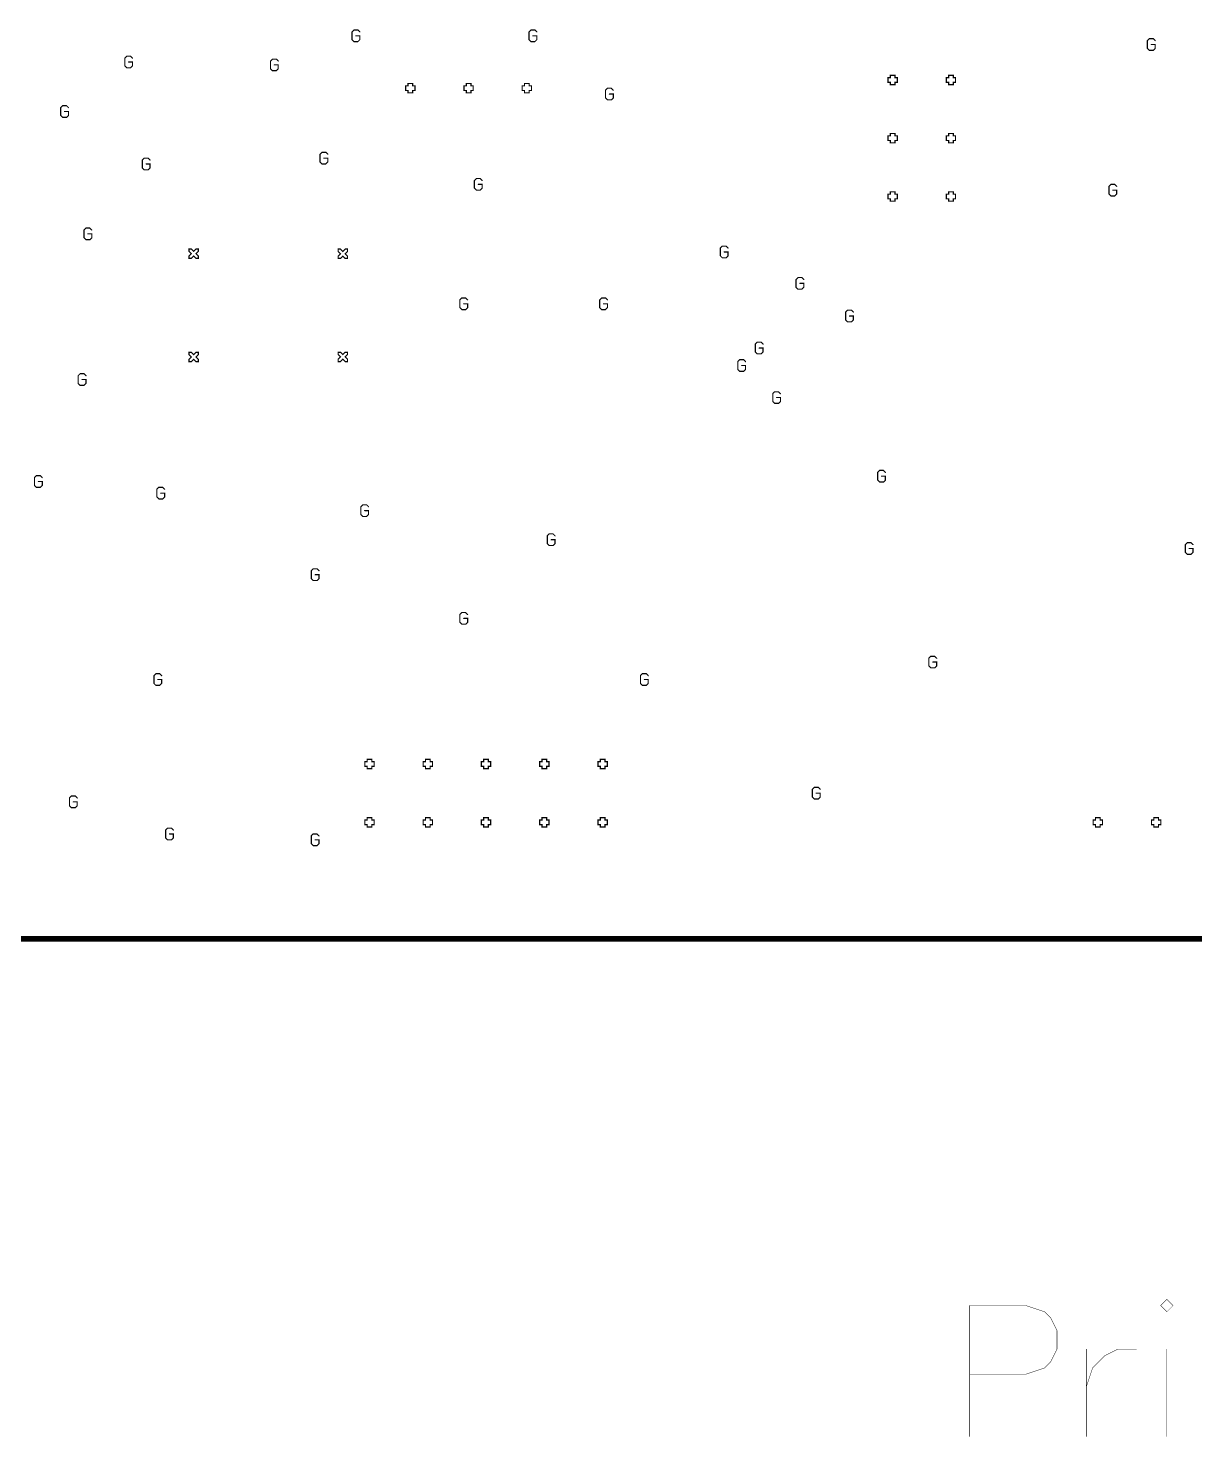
# Model space of a CAD drawing. Extents: x -9.8 to 23.3, y -7.1 to 14.3.
# Drawn here: x 2.414 to 4.416, y -1.055 to 1.363 of the extents above; entities that cross this region are included whole.
import ezdxf

# ---------------------------------------------------------------- set-up
doc = ezdxf.new("R2010")
doc.units = 0
doc.layers.add('2D_LINE_00', color=1, linetype='CONTINUOUS')

# ---------------------------------------------------------------- blocks, each defined once
blk = doc.blocks.new('DRAWING_13')
at = {"layer": '2D_LINE_00', "const_width": 0.01}
blk.add_lwpolyline([(0, 0), (11.23, 0), (11.23, 7.4)], dxfattribs=at)
blk = doc.blocks.new('SMOOTH_0$002')
at = {"const_width": 0.001}
blk.add_lwpolyline([(-0.0005, 0, 1), (0.0005, 0, 1)], format="xyb", close=True, dxfattribs=at)
blk = doc.blocks.new('DRAWING_3483')
at = {"layer": '2D_LINE_00', "const_width": 0.002}
blk.add_lwpolyline([(0, 0), (0.004, 0), (0.008, 0.004), (0.012, 0), (0.016, 0), (0.016, 0.004), (0.012, 0.008), (0.016, 0.012), (0.016, 0.016), (0.012, 0.016), (0.008, 0.012), (0.004, 0.016), (0, 0.016), (0, 0.012), (0.004, 0.008), (0, 0.004), (0, 0)], dxfattribs=at)
at = {"layer": '2D_LINE_00'}
for p in [(0, 0.016), (0, 0.012), (0, 0.004), (0, 0), (0, 0), (0.004, 0.016), (0.004, 0.008), (0.004, 0), (0.008, 0.012), (0.008, 0.004), (0.012, 0.016), (0.012, 0.008), (0.012, 0), (0.016, 0.016), (0.016, 0.012), (0.016, 0.004), (0.016, 0)]:
    blk.add_blockref('SMOOTH_0$002', p, dxfattribs=at)
blk = doc.blocks.new('DRAWING_3484')
at = {"layer": '2D_LINE_00', "const_width": 0.002}
blk.add_lwpolyline([(0, 0), (0.004, 0), (0.008, 0.004), (0.012, 0), (0.016, 0), (0.016, 0.004), (0.012, 0.00801), (0.016, 0.01201), (0.016, 0.01601), (0.012, 0.01601), (0.008, 0.01201), (0.004, 0.01601), (0, 0.01601), (0, 0.01201), (0.004, 0.00801), (0, 0.004), (0, 0)], dxfattribs=at)
at = {"layer": '2D_LINE_00'}
for p in [(0, 0.01601), (0, 0.01201), (0, 0.004), (0, 0), (0, 0), (0.004, 0.01601), (0.004, 0.00801), (0.004, 0), (0.008, 0.01201), (0.008, 0.004), (0.012, 0.01601), (0.012, 0.00801), (0.012, 0), (0.016, 0.01601), (0.016, 0.01201), (0.016, 0.004), (0.016, 0)]:
    blk.add_blockref('SMOOTH_0$002', p, dxfattribs=at)
blk = doc.blocks.new('DRAWING_3485')
at = {"layer": '2D_LINE_00', "const_width": 0.002}
blk.add_lwpolyline([(0, 0), (0.004, 0), (0.008, 0.004), (0.012, 0), (0.016, 0), (0.016, 0.004), (0.012, 0.008), (0.016, 0.012), (0.016, 0.016), (0.012, 0.016), (0.008, 0.012), (0.004, 0.016), (0, 0.016), (0, 0.012), (0.004, 0.008), (0, 0.004), (0, 0)], dxfattribs=at)
at = {"layer": '2D_LINE_00'}
for p in [(0, 0.016), (0, 0.012), (0, 0.004), (0, 0), (0, 0), (0.004, 0.016), (0.004, 0.008), (0.004, 0), (0.008, 0.012), (0.008, 0.004), (0.012, 0.016), (0.012, 0.008), (0.012, 0), (0.016, 0.016), (0.016, 0.012), (0.016, 0.004), (0.016, 0)]:
    blk.add_blockref('SMOOTH_0$002', p, dxfattribs=at)
blk = doc.blocks.new('DRAWING_3486')
at = {"layer": '2D_LINE_00', "const_width": 0.002}
blk.add_lwpolyline([(0, 0), (0.004, 0), (0.008, 0.004), (0.012, 0), (0.016, 0), (0.016, 0.004), (0.012, 0.00801), (0.016, 0.01201), (0.016, 0.01601), (0.012, 0.01601), (0.008, 0.01201), (0.004, 0.01601), (0, 0.01601), (0, 0.01201), (0.004, 0.00801), (0, 0.004), (0, 0)], dxfattribs=at)
at = {"layer": '2D_LINE_00'}
for p in [(0, 0.01601), (0, 0.01201), (0, 0.004), (0, 0), (0, 0), (0.004, 0.01601), (0.004, 0.00801), (0.004, 0), (0.008, 0.01201), (0.008, 0.004), (0.012, 0.01601), (0.012, 0.00801), (0.012, 0), (0.016, 0.01601), (0.016, 0.01201), (0.016, 0.004), (0.016, 0)]:
    blk.add_blockref('SMOOTH_0$002', p, dxfattribs=at)
blk = doc.blocks.new('DRAWING_3518')
at = {"layer": '2D_LINE_00', "const_width": 0.002}
blk.add_lwpolyline([(0, 0), (0, -0.004), (0.008, -0.004), (0.008, 0), (0.012, 0), (0.012, 0.008), (0.008, 0.008), (0.008, 0.012), (0, 0.012), (0, 0.008), (-0.004, 0.008), (-0.004, 0), (0, 0)], dxfattribs=at)
at = {"layer": '2D_LINE_00'}
for p in [(-0.004, 0.008), (-0.004, 0), (0, 0.012), (0, 0.008), (0, 0), (0, 0), (0.008, 0.012), (0.008, 0.008), (0.008, 0), (0.012, 0.008), (0.012, 0), (0, -0.004), (0.008, -0.004)]:
    blk.add_blockref('SMOOTH_0$002', p, dxfattribs=at)
blk = doc.blocks.new('DRAWING_3519')
at = {"layer": '2D_LINE_00', "const_width": 0.002}
blk.add_lwpolyline([(0, 0), (0, -0.004), (0.008, -0.004), (0.008, 0), (0.012, 0), (0.012, 0.008), (0.008, 0.008), (0.008, 0.012), (0, 0.012), (0, 0.008), (-0.004, 0.008), (-0.004, 0), (0, 0)], dxfattribs=at)
at = {"layer": '2D_LINE_00'}
for p in [(-0.004, 0.008), (-0.004, 0), (0, 0.012), (0, 0.008), (0, 0), (0, 0), (0.008, 0.012), (0.008, 0.008), (0.008, 0), (0.012, 0.008), (0.012, 0), (0, -0.004), (0.008, -0.004)]:
    blk.add_blockref('SMOOTH_0$002', p, dxfattribs=at)
blk = doc.blocks.new('DRAWING_3520')
at = {"layer": '2D_LINE_00', "const_width": 0.002}
blk.add_lwpolyline([(0, 0), (0, -0.004), (0.008, -0.004), (0.008, 0), (0.012, 0), (0.012, 0.008), (0.008, 0.008), (0.008, 0.012), (0, 0.012), (0, 0.008), (-0.004, 0.008), (-0.004, 0), (0, 0)], dxfattribs=at)
at = {"layer": '2D_LINE_00'}
for p in [(-0.004, 0.008), (-0.004, 0), (0, 0.012), (0, 0.008), (0, 0), (0, 0), (0.008, 0.012), (0.008, 0.008), (0.008, 0), (0.012, 0.008), (0.012, 0), (0, -0.004), (0.008, -0.004)]:
    blk.add_blockref('SMOOTH_0$002', p, dxfattribs=at)
blk = doc.blocks.new('DRAWING_3521')
at = {"layer": '2D_LINE_00', "const_width": 0.002}
blk.add_lwpolyline([(0, 0), (0, -0.004), (0.008, -0.004), (0.008, 0), (0.012, 0), (0.012, 0.008), (0.008, 0.008), (0.008, 0.012), (0, 0.012), (0, 0.008), (-0.004, 0.008), (-0.004, 0), (0, 0)], dxfattribs=at)
at = {"layer": '2D_LINE_00'}
for p in [(-0.004, 0.008), (-0.004, 0), (0, 0.012), (0, 0.008), (0, 0), (0, 0), (0.008, 0.012), (0.008, 0.008), (0.008, 0), (0.012, 0.008), (0.012, 0), (0, -0.004), (0.008, -0.004)]:
    blk.add_blockref('SMOOTH_0$002', p, dxfattribs=at)
blk = doc.blocks.new('DRAWING_3522')
at = {"layer": '2D_LINE_00', "const_width": 0.002}
blk.add_lwpolyline([(0, 0), (0, -0.004), (0.008, -0.004), (0.008, 0), (0.012, 0), (0.012, 0.008), (0.008, 0.008), (0.008, 0.012), (0, 0.012), (0, 0.008), (-0.004, 0.008), (-0.004, 0), (0, 0)], dxfattribs=at)
at = {"layer": '2D_LINE_00'}
for p in [(-0.004, 0.008), (-0.004, 0), (0, 0.012), (0, 0.008), (0, 0), (0, 0), (0.008, 0.012), (0.008, 0.008), (0.008, 0), (0.012, 0.008), (0.012, 0), (0, -0.004), (0.008, -0.004)]:
    blk.add_blockref('SMOOTH_0$002', p, dxfattribs=at)
blk = doc.blocks.new('DRAWING_3523')
at = {"layer": '2D_LINE_00', "const_width": 0.002}
blk.add_lwpolyline([(0, 0), (0, -0.004), (0.008, -0.004), (0.008, 0), (0.012, 0), (0.012, 0.008), (0.008, 0.008), (0.008, 0.012), (0, 0.012), (0, 0.008), (-0.004, 0.008), (-0.004, 0), (0, 0)], dxfattribs=at)
at = {"layer": '2D_LINE_00'}
for p in [(-0.004, 0.008), (-0.004, 0), (0, 0.012), (0, 0.008), (0, 0), (0, 0), (0.008, 0.012), (0.008, 0.008), (0.008, 0), (0.012, 0.008), (0.012, 0), (0, -0.004), (0.008, -0.004)]:
    blk.add_blockref('SMOOTH_0$002', p, dxfattribs=at)
blk = doc.blocks.new('DRAWING_3576')
at = {"layer": '2D_LINE_00', "const_width": 0.002}
blk.add_lwpolyline([(0, 0), (0, -0.004), (0.008, -0.004), (0.008, 0), (0.012, 0), (0.012, 0.008), (0.008, 0.008), (0.008, 0.012), (0, 0.012), (0, 0.008), (-0.004, 0.008), (-0.004, 0), (0, 0)], dxfattribs=at)
at = {"layer": '2D_LINE_00'}
for p in [(-0.004, 0.008), (-0.004, 0), (0, 0.012), (0, 0.008), (0, 0), (0, 0), (0.008, 0.012), (0.008, 0.008), (0.008, 0), (0.012, 0.008), (0.012, 0), (0, -0.004), (0.008, -0.004)]:
    blk.add_blockref('SMOOTH_0$002', p, dxfattribs=at)
blk = doc.blocks.new('DRAWING_3577')
at = {"layer": '2D_LINE_00', "const_width": 0.002}
blk.add_lwpolyline([(0, 0), (0, -0.004), (0.008, -0.004), (0.008, 0), (0.012, 0), (0.012, 0.008), (0.008, 0.008), (0.008, 0.012), (0, 0.012), (0, 0.008), (-0.004, 0.008), (-0.004, 0), (0, 0)], dxfattribs=at)
at = {"layer": '2D_LINE_00'}
for p in [(-0.004, 0.008), (-0.004, 0), (0, 0.012), (0, 0.008), (0, 0), (0, 0), (0.008, 0.012), (0.008, 0.008), (0.008, 0), (0.012, 0.008), (0.012, 0), (0, -0.004), (0.008, -0.004)]:
    blk.add_blockref('SMOOTH_0$002', p, dxfattribs=at)
blk = doc.blocks.new('DRAWING_3578')
at = {"layer": '2D_LINE_00', "const_width": 0.002}
blk.add_lwpolyline([(0, 0), (0, -0.004), (0.008, -0.004), (0.008, 0), (0.012, 0), (0.012, 0.008), (0.008, 0.008), (0.008, 0.012), (0, 0.012), (0, 0.008), (-0.004, 0.008), (-0.004, 0), (0, 0)], dxfattribs=at)
at = {"layer": '2D_LINE_00'}
for p in [(-0.004, 0.008), (-0.004, 0), (0, 0.012), (0, 0.008), (0, 0), (0, 0), (0.008, 0.012), (0.008, 0.008), (0.008, 0), (0.012, 0.008), (0.012, 0), (0, -0.004), (0.008, -0.004)]:
    blk.add_blockref('SMOOTH_0$002', p, dxfattribs=at)
blk = doc.blocks.new('DRAWING_3579')
at = {"layer": '2D_LINE_00', "const_width": 0.002}
blk.add_lwpolyline([(0, 0), (0, -0.004), (0.008, -0.004), (0.008, 0), (0.012, 0), (0.012, 0.008), (0.008, 0.008), (0.008, 0.012), (0, 0.012), (0, 0.008), (-0.004, 0.008), (-0.004, 0), (0, 0)], dxfattribs=at)
at = {"layer": '2D_LINE_00'}
for p in [(-0.004, 0.008), (-0.004, 0), (0, 0.012), (0, 0.008), (0, 0), (0, 0), (0.008, 0.012), (0.008, 0.008), (0.008, 0), (0.012, 0.008), (0.012, 0), (0, -0.004), (0.008, -0.004)]:
    blk.add_blockref('SMOOTH_0$002', p, dxfattribs=at)
blk = doc.blocks.new('DRAWING_3580')
at = {"layer": '2D_LINE_00', "const_width": 0.002}
blk.add_lwpolyline([(0, 0), (0, -0.004), (0.008, -0.004), (0.008, 0), (0.012, 0), (0.012, 0.008), (0.008, 0.008), (0.008, 0.012), (0, 0.012), (0, 0.008), (-0.004, 0.008), (-0.004, 0), (0, 0)], dxfattribs=at)
at = {"layer": '2D_LINE_00'}
for p in [(-0.004, 0.008), (-0.004, 0), (0, 0.012), (0, 0.008), (0, 0), (0, 0), (0.008, 0.012), (0.008, 0.008), (0.008, 0), (0.012, 0.008), (0.012, 0), (0, -0.004), (0.008, -0.004)]:
    blk.add_blockref('SMOOTH_0$002', p, dxfattribs=at)
blk = doc.blocks.new('DRAWING_3581')
at = {"layer": '2D_LINE_00', "const_width": 0.002}
blk.add_lwpolyline([(0, 0), (0, -0.004), (0.008, -0.004), (0.008, 0), (0.012, 0), (0.012, 0.008), (0.008, 0.008), (0.008, 0.012), (0, 0.012), (0, 0.008), (-0.004, 0.008), (-0.004, 0), (0, 0)], dxfattribs=at)
at = {"layer": '2D_LINE_00'}
for p in [(-0.004, 0.008), (-0.004, 0), (0, 0.012), (0, 0.008), (0, 0), (0, 0), (0.008, 0.012), (0.008, 0.008), (0.008, 0), (0.012, 0.008), (0.012, 0), (0, -0.004), (0.008, -0.004)]:
    blk.add_blockref('SMOOTH_0$002', p, dxfattribs=at)
blk = doc.blocks.new('DRAWING_3582')
at = {"layer": '2D_LINE_00', "const_width": 0.002}
blk.add_lwpolyline([(0, 0), (0, -0.004), (0.008, -0.004), (0.008, 0), (0.012, 0), (0.012, 0.008), (0.008, 0.008), (0.008, 0.012), (0, 0.012), (0, 0.008), (-0.004, 0.008), (-0.004, 0), (0, 0)], dxfattribs=at)
at = {"layer": '2D_LINE_00'}
for p in [(-0.004, 0.008), (-0.004, 0), (0, 0.012), (0, 0.008), (0, 0), (0, 0), (0.008, 0.012), (0.008, 0.008), (0.008, 0), (0.012, 0.008), (0.012, 0), (0, -0.004), (0.008, -0.004)]:
    blk.add_blockref('SMOOTH_0$002', p, dxfattribs=at)
blk = doc.blocks.new('DRAWING_3583')
at = {"layer": '2D_LINE_00', "const_width": 0.002}
blk.add_lwpolyline([(0, 0), (0, -0.004), (0.008, -0.004), (0.008, 0), (0.012, 0), (0.012, 0.008), (0.008, 0.008), (0.008, 0.012), (0, 0.012), (0, 0.008), (-0.004, 0.008), (-0.004, 0), (0, 0)], dxfattribs=at)
at = {"layer": '2D_LINE_00'}
for p in [(-0.004, 0.008), (-0.004, 0), (0, 0.012), (0, 0.008), (0, 0), (0, 0), (0.008, 0.012), (0.008, 0.008), (0.008, 0), (0.012, 0.008), (0.012, 0), (0, -0.004), (0.008, -0.004)]:
    blk.add_blockref('SMOOTH_0$002', p, dxfattribs=at)
blk = doc.blocks.new('DRAWING_3584')
at = {"layer": '2D_LINE_00', "const_width": 0.002}
blk.add_lwpolyline([(0, 0), (0, -0.004), (0.008, -0.004), (0.008, 0), (0.012, 0), (0.012, 0.008), (0.008, 0.008), (0.008, 0.012), (0, 0.012), (0, 0.008), (-0.004, 0.008), (-0.004, 0), (0, 0)], dxfattribs=at)
at = {"layer": '2D_LINE_00'}
for p in [(-0.004, 0.008), (-0.004, 0), (0, 0.012), (0, 0.008), (0, 0), (0, 0), (0.008, 0.012), (0.008, 0.008), (0.008, 0), (0.012, 0.008), (0.012, 0), (0, -0.004), (0.008, -0.004)]:
    blk.add_blockref('SMOOTH_0$002', p, dxfattribs=at)
blk = doc.blocks.new('DRAWING_3585')
at = {"layer": '2D_LINE_00', "const_width": 0.002}
blk.add_lwpolyline([(0, 0), (0, -0.004), (0.008, -0.004), (0.008, 0), (0.012, 0), (0.012, 0.008), (0.008, 0.008), (0.008, 0.012), (0, 0.012), (0, 0.008), (-0.004, 0.008), (-0.004, 0), (0, 0)], dxfattribs=at)
at = {"layer": '2D_LINE_00'}
for p in [(-0.004, 0.008), (-0.004, 0), (0, 0.012), (0, 0.008), (0, 0), (0, 0), (0.008, 0.012), (0.008, 0.008), (0.008, 0), (0.012, 0.008), (0.012, 0), (0, -0.004), (0.008, -0.004)]:
    blk.add_blockref('SMOOTH_0$002', p, dxfattribs=at)
blk = doc.blocks.new('DRAWING_3586')
at = {"layer": '2D_LINE_00', "const_width": 0.002}
blk.add_lwpolyline([(0, 0), (0, -0.004), (0.008, -0.004), (0.008, 0), (0.012, 0), (0.012, 0.008), (0.008, 0.008), (0.008, 0.012), (0, 0.012), (0, 0.008), (-0.004, 0.008), (-0.004, 0), (0, 0)], dxfattribs=at)
at = {"layer": '2D_LINE_00'}
for p in [(-0.004, 0.008), (-0.004, 0), (0, 0.012), (0, 0.008), (0, 0), (0, 0), (0.008, 0.012), (0.008, 0.008), (0.008, 0), (0.012, 0.008), (0.012, 0), (0, -0.004), (0.008, -0.004)]:
    blk.add_blockref('SMOOTH_0$002', p, dxfattribs=at)
blk = doc.blocks.new('DRAWING_3587')
at = {"layer": '2D_LINE_00', "const_width": 0.002}
blk.add_lwpolyline([(0, 0), (0, -0.004), (0.008, -0.004), (0.008, 0), (0.012, 0), (0.012, 0.008), (0.008, 0.008), (0.008, 0.012), (0, 0.012), (0, 0.008), (-0.004, 0.008), (-0.004, 0), (0, 0)], dxfattribs=at)
at = {"layer": '2D_LINE_00'}
for p in [(-0.004, 0.008), (-0.004, 0), (0, 0.012), (0, 0.008), (0, 0), (0, 0), (0.008, 0.012), (0.008, 0.008), (0.008, 0), (0.012, 0.008), (0.012, 0), (0, -0.004), (0.008, -0.004)]:
    blk.add_blockref('SMOOTH_0$002', p, dxfattribs=at)
blk = doc.blocks.new('DRAWING_3649')
at = {"layer": '2D_LINE_00', "const_width": 0.002}
blk.add_lwpolyline([(0, 0), (0, -0.004), (0.008, -0.004), (0.008, 0), (0.012, 0), (0.012, 0.008), (0.008, 0.008), (0.008, 0.012), (0, 0.012), (0, 0.008), (-0.004, 0.008), (-0.004, 0), (0, 0)], dxfattribs=at)
at = {"layer": '2D_LINE_00'}
for p in [(-0.004, 0.008), (-0.004, 0), (0, 0.012), (0, 0.008), (0, 0), (0, 0), (0.008, 0.012), (0.008, 0.008), (0.008, 0), (0.012, 0.008), (0.012, 0), (0, -0.004), (0.008, -0.004)]:
    blk.add_blockref('SMOOTH_0$002', p, dxfattribs=at)
blk = doc.blocks.new('DRAWING_3650')
at = {"layer": '2D_LINE_00', "const_width": 0.002}
blk.add_lwpolyline([(0, 0), (0, -0.004), (0.008, -0.004), (0.008, 0), (0.012, 0), (0.012, 0.008), (0.008, 0.008), (0.008, 0.012), (0, 0.012), (0, 0.008), (-0.004, 0.008), (-0.004, 0), (0, 0)], dxfattribs=at)
at = {"layer": '2D_LINE_00'}
for p in [(-0.004, 0.008), (-0.004, 0), (0, 0.012), (0, 0.008), (0, 0), (0, 0), (0.008, 0.012), (0.008, 0.008), (0.008, 0), (0.012, 0.008), (0.012, 0), (0, -0.004), (0.008, -0.004)]:
    blk.add_blockref('SMOOTH_0$002', p, dxfattribs=at)
blk = doc.blocks.new('DRAWING_3651')
at = {"layer": '2D_LINE_00', "const_width": 0.002}
blk.add_lwpolyline([(0, 0), (0, -0.004), (0.008, -0.004), (0.008, 0), (0.012, 0), (0.012, 0.008), (0.008, 0.008), (0.008, 0.012), (0, 0.012), (0, 0.008), (-0.004, 0.008), (-0.004, 0), (0, 0)], dxfattribs=at)
at = {"layer": '2D_LINE_00'}
for p in [(-0.004, 0.008), (-0.004, 0), (0, 0.012), (0, 0.008), (0, 0), (0, 0), (0.008, 0.012), (0.008, 0.008), (0.008, 0), (0.012, 0.008), (0.012, 0), (0, -0.004), (0.008, -0.004)]:
    blk.add_blockref('SMOOTH_0$002', p, dxfattribs=at)
blk = doc.blocks.new('DRAWING_3712')
at = {"layer": '2D_LINE_00', "const_width": 0.002}
blk.add_lwpolyline([(0, 0), (-0.00333, 0.00333), (-0.01, 0.00333), (-0.01333, 0), (-0.01333, -0.01333), (-0.01, -0.01666), (-0.00333, -0.01666), (0, -0.01333), (0, -0.00666), (-0.00667, -0.00666)], dxfattribs=at)
at = {"layer": '2D_LINE_00'}
for p in [(-0.01333, 0), (-0.01, 0.00333), (-0.00333, 0.00333), (0, 0), (-0.01333, -0.01333), (-0.01, -0.01666), (-0.00667, -0.00666), (-0.00333, -0.01666), (0, -0.00666), (0, -0.01333)]:
    blk.add_blockref('SMOOTH_0$002', p, dxfattribs=at)
blk = doc.blocks.new('DRAWING_3722')
at = {"layer": '2D_LINE_00', "const_width": 0.002}
blk.add_lwpolyline([(0, 0), (-0.00333, 0.00333), (-0.01, 0.00333), (-0.01333, 0), (-0.01333, -0.01333), (-0.01, -0.01666), (-0.00333, -0.01666), (0, -0.01333), (0, -0.00666), (-0.00667, -0.00666)], dxfattribs=at)
at = {"layer": '2D_LINE_00'}
for p in [(-0.01333, 0), (-0.01, 0.00333), (-0.00333, 0.00333), (0, 0), (-0.01333, -0.01333), (-0.01, -0.01666), (-0.00667, -0.00666), (-0.00333, -0.01666), (0, -0.00666), (0, -0.01333)]:
    blk.add_blockref('SMOOTH_0$002', p, dxfattribs=at)
blk = doc.blocks.new('DRAWING_3723')
at = {"layer": '2D_LINE_00', "const_width": 0.002}
blk.add_lwpolyline([(0, 0), (-0.00333, 0.00333), (-0.01, 0.00333), (-0.01333, 0), (-0.01333, -0.01333), (-0.01, -0.01666), (-0.00333, -0.01666), (0, -0.01333), (0, -0.00666), (-0.00667, -0.00666)], dxfattribs=at)
at = {"layer": '2D_LINE_00'}
for p in [(-0.01333, 0), (-0.01, 0.00333), (-0.00333, 0.00333), (0, 0), (-0.01333, -0.01333), (-0.01, -0.01666), (-0.00667, -0.00666), (-0.00333, -0.01666), (0, -0.00666), (0, -0.01333)]:
    blk.add_blockref('SMOOTH_0$002', p, dxfattribs=at)
blk = doc.blocks.new('DRAWING_3840')
at = {"layer": '2D_LINE_00', "const_width": 0.002}
blk.add_lwpolyline([(0, 0), (-0.00333, 0.00333), (-0.01, 0.00333), (-0.01333, 0), (-0.01333, -0.01333), (-0.01, -0.01666), (-0.00333, -0.01666), (0, -0.01333), (0, -0.00666), (-0.00667, -0.00666)], dxfattribs=at)
at = {"layer": '2D_LINE_00'}
for p in [(-0.01333, 0), (-0.01, 0.00333), (-0.00333, 0.00333), (0, 0), (-0.01333, -0.01333), (-0.01, -0.01666), (-0.00667, -0.00666), (-0.00333, -0.01666), (0, -0.00666), (0, -0.01333)]:
    blk.add_blockref('SMOOTH_0$002', p, dxfattribs=at)
blk = doc.blocks.new('DRAWING_3842')
at = {"layer": '2D_LINE_00', "const_width": 0.002}
blk.add_lwpolyline([(0, 0), (-0.00333, 0.00333), (-0.01, 0.00333), (-0.01333, 0), (-0.01333, -0.01333), (-0.01, -0.01666), (-0.00333, -0.01666), (0, -0.01333), (0, -0.00666), (-0.00667, -0.00666)], dxfattribs=at)
at = {"layer": '2D_LINE_00'}
for p in [(-0.01333, 0), (-0.01, 0.00333), (-0.00333, 0.00333), (0, 0), (-0.01333, -0.01333), (-0.01, -0.01666), (-0.00667, -0.00666), (-0.00333, -0.01666), (0, -0.00666), (0, -0.01333)]:
    blk.add_blockref('SMOOTH_0$002', p, dxfattribs=at)
blk = doc.blocks.new('DRAWING_3844')
at = {"layer": '2D_LINE_00', "const_width": 0.002}
blk.add_lwpolyline([(0, 0), (-0.00333, 0.00333), (-0.01, 0.00333), (-0.01333, 0), (-0.01333, -0.01333), (-0.01, -0.01666), (-0.00333, -0.01666), (0, -0.01333), (0, -0.00666), (-0.00667, -0.00666)], dxfattribs=at)
at = {"layer": '2D_LINE_00'}
for p in [(-0.01333, 0), (-0.01, 0.00333), (-0.00333, 0.00333), (0, 0), (-0.01333, -0.01333), (-0.01, -0.01666), (-0.00667, -0.00666), (-0.00333, -0.01666), (0, -0.00666), (0, -0.01333)]:
    blk.add_blockref('SMOOTH_0$002', p, dxfattribs=at)
blk = doc.blocks.new('DRAWING_3846')
at = {"layer": '2D_LINE_00', "const_width": 0.002}
blk.add_lwpolyline([(0, 0), (-0.00333, 0.00333), (-0.01, 0.00333), (-0.01333, 0), (-0.01333, -0.01333), (-0.01, -0.01666), (-0.00333, -0.01666), (0, -0.01333), (0, -0.00666), (-0.00667, -0.00666)], dxfattribs=at)
at = {"layer": '2D_LINE_00'}
for p in [(-0.01333, 0), (-0.01, 0.00333), (-0.00333, 0.00333), (0, 0), (-0.01333, -0.01333), (-0.01, -0.01666), (-0.00667, -0.00666), (-0.00333, -0.01666), (0, -0.00666), (0, -0.01333)]:
    blk.add_blockref('SMOOTH_0$002', p, dxfattribs=at)
blk = doc.blocks.new('DRAWING_3848')
at = {"layer": '2D_LINE_00', "const_width": 0.002}
blk.add_lwpolyline([(0, 0), (-0.00333, 0.00333), (-0.01, 0.00333), (-0.01333, 0), (-0.01333, -0.01333), (-0.01, -0.01666), (-0.00333, -0.01666), (0, -0.01333), (0, -0.00666), (-0.00667, -0.00666)], dxfattribs=at)
at = {"layer": '2D_LINE_00'}
for p in [(-0.01333, 0), (-0.01, 0.00333), (-0.00333, 0.00333), (0, 0), (-0.01333, -0.01333), (-0.01, -0.01666), (-0.00667, -0.00666), (-0.00333, -0.01666), (0, -0.00666), (0, -0.01333)]:
    blk.add_blockref('SMOOTH_0$002', p, dxfattribs=at)
blk = doc.blocks.new('DRAWING_3850')
at = {"layer": '2D_LINE_00', "const_width": 0.002}
blk.add_lwpolyline([(0, 0), (-0.00333, 0.00333), (-0.01, 0.00333), (-0.01333, 0), (-0.01333, -0.01333), (-0.01, -0.01666), (-0.00333, -0.01666), (0, -0.01333), (0, -0.00666), (-0.00667, -0.00666)], dxfattribs=at)
at = {"layer": '2D_LINE_00'}
for p in [(-0.01333, 0), (-0.01, 0.00333), (-0.00333, 0.00333), (0, 0), (-0.01333, -0.01333), (-0.01, -0.01666), (-0.00667, -0.00666), (-0.00333, -0.01666), (0, -0.00666), (0, -0.01333)]:
    blk.add_blockref('SMOOTH_0$002', p, dxfattribs=at)
blk = doc.blocks.new('DRAWING_3852')
at = {"layer": '2D_LINE_00', "const_width": 0.002}
blk.add_lwpolyline([(0, 0), (-0.00333, 0.00333), (-0.01, 0.00333), (-0.01333, 0), (-0.01333, -0.01333), (-0.01, -0.01666), (-0.00333, -0.01666), (0, -0.01333), (0, -0.00666), (-0.00667, -0.00666)], dxfattribs=at)
at = {"layer": '2D_LINE_00'}
for p in [(-0.01333, 0), (-0.01, 0.00333), (-0.00333, 0.00333), (0, 0), (-0.01333, -0.01333), (-0.01, -0.01666), (-0.00667, -0.00666), (-0.00333, -0.01666), (0, -0.00666), (0, -0.01333)]:
    blk.add_blockref('SMOOTH_0$002', p, dxfattribs=at)
blk = doc.blocks.new('DRAWING_3854')
at = {"layer": '2D_LINE_00', "const_width": 0.002}
blk.add_lwpolyline([(0, 0), (-0.00333, 0.00333), (-0.01, 0.00333), (-0.01333, 0), (-0.01333, -0.01333), (-0.01, -0.01666), (-0.00333, -0.01666), (0, -0.01333), (0, -0.00666), (-0.00667, -0.00666)], dxfattribs=at)
at = {"layer": '2D_LINE_00'}
for p in [(-0.01333, 0), (-0.01, 0.00333), (-0.00333, 0.00333), (0, 0), (-0.01333, -0.01333), (-0.01, -0.01666), (-0.00667, -0.00666), (-0.00333, -0.01666), (0, -0.00666), (0, -0.01333)]:
    blk.add_blockref('SMOOTH_0$002', p, dxfattribs=at)
blk = doc.blocks.new('DRAWING_3898')
at = {"layer": '2D_LINE_00', "const_width": 0.002}
blk.add_lwpolyline([(0, 0), (-0.00333, 0.00333), (-0.01, 0.00333), (-0.01333, 0), (-0.01333, -0.01333), (-0.01, -0.01666), (-0.00333, -0.01666), (0, -0.01333), (0, -0.00666), (-0.00667, -0.00666)], dxfattribs=at)
at = {"layer": '2D_LINE_00'}
for p in [(-0.01333, 0), (-0.01, 0.00333), (-0.00333, 0.00333), (0, 0), (-0.01333, -0.01333), (-0.01, -0.01666), (-0.00667, -0.00666), (-0.00333, -0.01666), (0, -0.00666), (0, -0.01333)]:
    blk.add_blockref('SMOOTH_0$002', p, dxfattribs=at)
blk = doc.blocks.new('DRAWING_3906')
at = {"layer": '2D_LINE_00', "const_width": 0.002}
blk.add_lwpolyline([(0, 0), (-0.00333, 0.00333), (-0.01, 0.00333), (-0.01333, 0), (-0.01333, -0.01333), (-0.01, -0.01666), (-0.00333, -0.01666), (0, -0.01333), (0, -0.00666), (-0.00667, -0.00666)], dxfattribs=at)
at = {"layer": '2D_LINE_00'}
for p in [(-0.01333, 0), (-0.01, 0.00333), (-0.00333, 0.00333), (0, 0), (-0.01333, -0.01333), (-0.01, -0.01666), (-0.00667, -0.00666), (-0.00333, -0.01666), (0, -0.00666), (0, -0.01333)]:
    blk.add_blockref('SMOOTH_0$002', p, dxfattribs=at)
blk = doc.blocks.new('DRAWING_3912')
at = {"layer": '2D_LINE_00', "const_width": 0.002}
blk.add_lwpolyline([(0, 0), (-0.00333, 0.00333), (-0.01, 0.00333), (-0.01333, 0), (-0.01333, -0.01333), (-0.01, -0.01666), (-0.00333, -0.01666), (0, -0.01333), (0, -0.00666), (-0.00667, -0.00666)], dxfattribs=at)
at = {"layer": '2D_LINE_00'}
for p in [(-0.01333, 0), (-0.01, 0.00333), (-0.00333, 0.00333), (0, 0), (-0.01333, -0.01333), (-0.01, -0.01666), (-0.00667, -0.00666), (-0.00333, -0.01666), (0, -0.00666), (0, -0.01333)]:
    blk.add_blockref('SMOOTH_0$002', p, dxfattribs=at)
blk = doc.blocks.new('DRAWING_3914')
at = {"layer": '2D_LINE_00', "const_width": 0.002}
blk.add_lwpolyline([(0, 0), (-0.00333, 0.00333), (-0.01, 0.00333), (-0.01333, 0), (-0.01333, -0.01333), (-0.01, -0.01666), (-0.00333, -0.01666), (0, -0.01333), (0, -0.00666), (-0.00667, -0.00666)], dxfattribs=at)
at = {"layer": '2D_LINE_00'}
for p in [(-0.01333, 0), (-0.01, 0.00333), (-0.00333, 0.00333), (0, 0), (-0.01333, -0.01333), (-0.01, -0.01666), (-0.00667, -0.00666), (-0.00333, -0.01666), (0, -0.00666), (0, -0.01333)]:
    blk.add_blockref('SMOOTH_0$002', p, dxfattribs=at)
blk = doc.blocks.new('DRAWING_3916')
at = {"layer": '2D_LINE_00', "const_width": 0.002}
blk.add_lwpolyline([(0, 0), (-0.00333, 0.00333), (-0.01, 0.00333), (-0.01333, 0), (-0.01333, -0.01333), (-0.01, -0.01666), (-0.00333, -0.01666), (0, -0.01333), (0, -0.00666), (-0.00667, -0.00666)], dxfattribs=at)
at = {"layer": '2D_LINE_00'}
for p in [(-0.01333, 0), (-0.01, 0.00333), (-0.00333, 0.00333), (0, 0), (-0.01333, -0.01333), (-0.01, -0.01666), (-0.00667, -0.00666), (-0.00333, -0.01666), (0, -0.00666), (0, -0.01333)]:
    blk.add_blockref('SMOOTH_0$002', p, dxfattribs=at)
blk = doc.blocks.new('DRAWING_3918')
at = {"layer": '2D_LINE_00', "const_width": 0.002}
blk.add_lwpolyline([(0, 0), (-0.00333, 0.00333), (-0.01, 0.00333), (-0.01333, 0), (-0.01333, -0.01333), (-0.01, -0.01666), (-0.00333, -0.01666), (0, -0.01333), (0, -0.00666), (-0.00667, -0.00666)], dxfattribs=at)
at = {"layer": '2D_LINE_00'}
for p in [(-0.01333, 0), (-0.01, 0.00333), (-0.00333, 0.00333), (0, 0), (-0.01333, -0.01333), (-0.01, -0.01666), (-0.00667, -0.00666), (-0.00333, -0.01666), (0, -0.00666), (0, -0.01333)]:
    blk.add_blockref('SMOOTH_0$002', p, dxfattribs=at)
blk = doc.blocks.new('DRAWING_3919')
at = {"layer": '2D_LINE_00', "const_width": 0.002}
blk.add_lwpolyline([(0, 0), (-0.00333, 0.00333), (-0.01, 0.00333), (-0.01333, 0), (-0.01333, -0.01333), (-0.01, -0.01666), (-0.00333, -0.01666), (0, -0.01333), (0, -0.00666), (-0.00667, -0.00666)], dxfattribs=at)
at = {"layer": '2D_LINE_00'}
for p in [(-0.01333, 0), (-0.01, 0.00333), (-0.00333, 0.00333), (0, 0), (-0.01333, -0.01333), (-0.01, -0.01666), (-0.00667, -0.00666), (-0.00333, -0.01666), (0, -0.00666), (0, -0.01333)]:
    blk.add_blockref('SMOOTH_0$002', p, dxfattribs=at)
blk = doc.blocks.new('DRAWING_3920')
at = {"layer": '2D_LINE_00', "const_width": 0.002}
blk.add_lwpolyline([(0, 0), (-0.00333, 0.00333), (-0.01, 0.00333), (-0.01333, 0), (-0.01333, -0.01333), (-0.01, -0.01666), (-0.00333, -0.01666), (0, -0.01333), (0, -0.00666), (-0.00667, -0.00666)], dxfattribs=at)
at = {"layer": '2D_LINE_00'}
for p in [(-0.01333, 0), (-0.01, 0.00333), (-0.00333, 0.00333), (0, 0), (-0.01333, -0.01333), (-0.01, -0.01666), (-0.00667, -0.00666), (-0.00333, -0.01666), (0, -0.00666), (0, -0.01333)]:
    blk.add_blockref('SMOOTH_0$002', p, dxfattribs=at)
blk = doc.blocks.new('DRAWING_3921')
at = {"layer": '2D_LINE_00', "const_width": 0.002}
blk.add_lwpolyline([(0, 0), (-0.00333, 0.00333), (-0.01, 0.00333), (-0.01333, 0), (-0.01333, -0.01333), (-0.01, -0.01666), (-0.00333, -0.01666), (0, -0.01333), (0, -0.00666), (-0.00667, -0.00666)], dxfattribs=at)
at = {"layer": '2D_LINE_00'}
for p in [(-0.01333, 0), (-0.01, 0.00333), (-0.00333, 0.00333), (0, 0), (-0.01333, -0.01333), (-0.01, -0.01666), (-0.00667, -0.00666), (-0.00333, -0.01666), (0, -0.00666), (0, -0.01333)]:
    blk.add_blockref('SMOOTH_0$002', p, dxfattribs=at)
blk = doc.blocks.new('DRAWING_3922')
at = {"layer": '2D_LINE_00', "const_width": 0.002}
blk.add_lwpolyline([(0, 0), (-0.00333, 0.00333), (-0.01, 0.00333), (-0.01333, 0), (-0.01333, -0.01333), (-0.01, -0.01666), (-0.00333, -0.01666), (0, -0.01333), (0, -0.00666), (-0.00667, -0.00666)], dxfattribs=at)
at = {"layer": '2D_LINE_00'}
for p in [(-0.01333, 0), (-0.01, 0.00333), (-0.00333, 0.00333), (0, 0), (-0.01333, -0.01333), (-0.01, -0.01666), (-0.00667, -0.00666), (-0.00333, -0.01666), (0, -0.00666), (0, -0.01333)]:
    blk.add_blockref('SMOOTH_0$002', p, dxfattribs=at)
blk = doc.blocks.new('DRAWING_3924')
at = {"layer": '2D_LINE_00', "const_width": 0.002}
blk.add_lwpolyline([(0, 0), (-0.00333, 0.00333), (-0.01, 0.00333), (-0.01333, 0), (-0.01333, -0.01333), (-0.01, -0.01666), (-0.00333, -0.01666), (0, -0.01333), (0, -0.00666), (-0.00667, -0.00666)], dxfattribs=at)
at = {"layer": '2D_LINE_00'}
for p in [(-0.01333, 0), (-0.01, 0.00333), (-0.00333, 0.00333), (0, 0), (-0.01333, -0.01333), (-0.01, -0.01666), (-0.00667, -0.00666), (-0.00333, -0.01666), (0, -0.00666), (0, -0.01333)]:
    blk.add_blockref('SMOOTH_0$002', p, dxfattribs=at)
blk = doc.blocks.new('DRAWING_3925')
at = {"layer": '2D_LINE_00', "const_width": 0.002}
blk.add_lwpolyline([(0, 0), (-0.00333, 0.00333), (-0.01, 0.00333), (-0.01333, 0), (-0.01333, -0.01333), (-0.01, -0.01666), (-0.00333, -0.01666), (0, -0.01333), (0, -0.00666), (-0.00667, -0.00666)], dxfattribs=at)
at = {"layer": '2D_LINE_00'}
for p in [(-0.01333, 0), (-0.01, 0.00333), (-0.00333, 0.00333), (0, 0), (-0.01333, -0.01333), (-0.01, -0.01666), (-0.00667, -0.00666), (-0.00333, -0.01666), (0, -0.00666), (0, -0.01333)]:
    blk.add_blockref('SMOOTH_0$002', p, dxfattribs=at)
blk = doc.blocks.new('DRAWING_3926')
at = {"layer": '2D_LINE_00', "const_width": 0.002}
blk.add_lwpolyline([(0, 0), (-0.00333, 0.00333), (-0.01, 0.00333), (-0.01333, 0), (-0.01333, -0.01333), (-0.01, -0.01666), (-0.00333, -0.01666), (0, -0.01333), (0, -0.00666), (-0.00667, -0.00666)], dxfattribs=at)
at = {"layer": '2D_LINE_00'}
for p in [(-0.01333, 0), (-0.01, 0.00333), (-0.00333, 0.00333), (0, 0), (-0.01333, -0.01333), (-0.01, -0.01666), (-0.00667, -0.00666), (-0.00333, -0.01666), (0, -0.00666), (0, -0.01333)]:
    blk.add_blockref('SMOOTH_0$002', p, dxfattribs=at)
blk = doc.blocks.new('DRAWING_3927')
at = {"layer": '2D_LINE_00', "const_width": 0.002}
blk.add_lwpolyline([(0, 0), (-0.00333, 0.00333), (-0.01, 0.00333), (-0.01333, 0), (-0.01333, -0.01333), (-0.01, -0.01666), (-0.00333, -0.01666), (0, -0.01333), (0, -0.00666), (-0.00667, -0.00666)], dxfattribs=at)
at = {"layer": '2D_LINE_00'}
for p in [(-0.01333, 0), (-0.01, 0.00333), (-0.00333, 0.00333), (0, 0), (-0.01333, -0.01333), (-0.01, -0.01666), (-0.00667, -0.00666), (-0.00333, -0.01666), (0, -0.00666), (0, -0.01333)]:
    blk.add_blockref('SMOOTH_0$002', p, dxfattribs=at)
blk = doc.blocks.new('DRAWING_3928')
at = {"layer": '2D_LINE_00', "const_width": 0.002}
blk.add_lwpolyline([(0, 0), (-0.00333, 0.00333), (-0.01, 0.00333), (-0.01333, 0), (-0.01333, -0.01333), (-0.01, -0.01666), (-0.00333, -0.01666), (0, -0.01333), (0, -0.00666), (-0.00667, -0.00666)], dxfattribs=at)
at = {"layer": '2D_LINE_00'}
for p in [(-0.01333, 0), (-0.01, 0.00333), (-0.00333, 0.00333), (0, 0), (-0.01333, -0.01333), (-0.01, -0.01666), (-0.00667, -0.00666), (-0.00333, -0.01666), (0, -0.00666), (0, -0.01333)]:
    blk.add_blockref('SMOOTH_0$002', p, dxfattribs=at)
blk = doc.blocks.new('DRAWING_3929')
at = {"layer": '2D_LINE_00', "const_width": 0.002}
blk.add_lwpolyline([(0, 0), (-0.00333, 0.00333), (-0.01, 0.00333), (-0.01333, 0), (-0.01333, -0.01333), (-0.01, -0.01666), (-0.00333, -0.01666), (0, -0.01333), (0, -0.00666), (-0.00667, -0.00666)], dxfattribs=at)
at = {"layer": '2D_LINE_00'}
for p in [(-0.01333, 0), (-0.01, 0.00333), (-0.00333, 0.00333), (0, 0), (-0.01333, -0.01333), (-0.01, -0.01666), (-0.00667, -0.00666), (-0.00333, -0.01666), (0, -0.00666), (0, -0.01333)]:
    blk.add_blockref('SMOOTH_0$002', p, dxfattribs=at)
blk = doc.blocks.new('DRAWING_3937')
at = {"layer": '2D_LINE_00', "const_width": 0.002}
blk.add_lwpolyline([(0, 0), (-0.00333, 0.00333), (-0.01, 0.00333), (-0.01333, 0), (-0.01333, -0.01333), (-0.01, -0.01666), (-0.00333, -0.01666), (0, -0.01333), (0, -0.00666), (-0.00667, -0.00666)], dxfattribs=at)
at = {"layer": '2D_LINE_00'}
for p in [(-0.01333, 0), (-0.01, 0.00333), (-0.00333, 0.00333), (0, 0), (-0.01333, -0.01333), (-0.01, -0.01666), (-0.00667, -0.00666), (-0.00333, -0.01666), (0, -0.00666), (0, -0.01333)]:
    blk.add_blockref('SMOOTH_0$002', p, dxfattribs=at)
blk = doc.blocks.new('DRAWING_3971')
at = {"layer": '2D_LINE_00', "const_width": 0.002}
blk.add_lwpolyline([(0, 0), (-0.00333, 0.00333), (-0.01, 0.00333), (-0.01333, 0), (-0.01333, -0.01333), (-0.01, -0.01666), (-0.00333, -0.01666), (0, -0.01333), (0, -0.00666), (-0.00667, -0.00666)], dxfattribs=at)
at = {"layer": '2D_LINE_00'}
for p in [(-0.01333, 0), (-0.01, 0.00333), (-0.00333, 0.00333), (0, 0), (-0.01333, -0.01333), (-0.01, -0.01666), (-0.00667, -0.00666), (-0.00333, -0.01666), (0, -0.00666), (0, -0.01333)]:
    blk.add_blockref('SMOOTH_0$002', p, dxfattribs=at)
blk = doc.blocks.new('DRAWING_4035')
at = {"layer": '2D_LINE_00', "const_width": 0.002}
blk.add_lwpolyline([(0, 0), (-0.00333, 0.00333), (-0.01, 0.00333), (-0.01333, 0), (-0.01333, -0.01333), (-0.01, -0.01666), (-0.00333, -0.01666), (0, -0.01333), (0, -0.00666), (-0.00667, -0.00666)], dxfattribs=at)
at = {"layer": '2D_LINE_00'}
for p in [(-0.01333, 0), (-0.01, 0.00333), (-0.00333, 0.00333), (0, 0), (-0.01333, -0.01333), (-0.01, -0.01666), (-0.00667, -0.00666), (-0.00333, -0.01666), (0, -0.00666), (0, -0.01333)]:
    blk.add_blockref('SMOOTH_0$002', p, dxfattribs=at)
blk = doc.blocks.new('DRAWING_4039')
at = {"layer": '2D_LINE_00', "const_width": 0.002}
blk.add_lwpolyline([(0, 0), (-0.00333, 0.00333), (-0.01, 0.00333), (-0.01333, 0), (-0.01333, -0.01333), (-0.01, -0.01666), (-0.00333, -0.01666), (0, -0.01333), (0, -0.00666), (-0.00667, -0.00666)], dxfattribs=at)
at = {"layer": '2D_LINE_00'}
for p in [(-0.01333, 0), (-0.01, 0.00333), (-0.00333, 0.00333), (0, 0), (-0.01333, -0.01333), (-0.01, -0.01666), (-0.00667, -0.00666), (-0.00333, -0.01666), (0, -0.00666), (0, -0.01333)]:
    blk.add_blockref('SMOOTH_0$002', p, dxfattribs=at)
blk = doc.blocks.new('DRAWING_4043')
at = {"layer": '2D_LINE_00', "const_width": 0.002}
blk.add_lwpolyline([(0, 0), (-0.00333, 0.00333), (-0.01, 0.00333), (-0.01333, 0), (-0.01333, -0.01333), (-0.01, -0.01666), (-0.00333, -0.01666), (0, -0.01333), (0, -0.00666), (-0.00667, -0.00666)], dxfattribs=at)
at = {"layer": '2D_LINE_00'}
for p in [(-0.01333, 0), (-0.01, 0.00333), (-0.00333, 0.00333), (0, 0), (-0.01333, -0.01333), (-0.01, -0.01666), (-0.00667, -0.00666), (-0.00333, -0.01666), (0, -0.00666), (0, -0.01333)]:
    blk.add_blockref('SMOOTH_0$002', p, dxfattribs=at)
blk = doc.blocks.new('DRAWING_4049')
at = {"layer": '2D_LINE_00', "const_width": 0.002}
blk.add_lwpolyline([(0, 0), (-0.00333, 0.00333), (-0.01, 0.00333), (-0.01333, 0), (-0.01333, -0.01333), (-0.01, -0.01666), (-0.00333, -0.01666), (0, -0.01333), (0, -0.00666), (-0.00667, -0.00666)], dxfattribs=at)
at = {"layer": '2D_LINE_00'}
for p in [(-0.01333, 0), (-0.01, 0.00333), (-0.00333, 0.00333), (0, 0), (-0.01333, -0.01333), (-0.01, -0.01666), (-0.00667, -0.00666), (-0.00333, -0.01666), (0, -0.00666), (0, -0.01333)]:
    blk.add_blockref('SMOOTH_0$002', p, dxfattribs=at)
blk = doc.blocks.new('DRAWING_4055')
at = {"layer": '2D_LINE_00', "const_width": 0.002}
blk.add_lwpolyline([(0, 0), (-0.00333, 0.00333), (-0.01, 0.00333), (-0.01333, 0), (-0.01333, -0.01333), (-0.01, -0.01666), (-0.00333, -0.01666), (0, -0.01333), (0, -0.00666), (-0.00667, -0.00666)], dxfattribs=at)
at = {"layer": '2D_LINE_00'}
for p in [(-0.01333, 0), (-0.01, 0.00333), (-0.00333, 0.00333), (0, 0), (-0.01333, -0.01333), (-0.01, -0.01666), (-0.00667, -0.00666), (-0.00333, -0.01666), (0, -0.00666), (0, -0.01333)]:
    blk.add_blockref('SMOOTH_0$002', p, dxfattribs=at)
blk = doc.blocks.new('DRAWING_4085')
at = {"layer": '2D_LINE_00', "const_width": 0.002}
blk.add_lwpolyline([(0, 0), (-0.00333, 0.00333), (-0.01, 0.00333), (-0.01333, 0), (-0.01333, -0.01333), (-0.01, -0.01666), (-0.00333, -0.01666), (0, -0.01333), (0, -0.00666), (-0.00667, -0.00666)], dxfattribs=at)
at = {"layer": '2D_LINE_00'}
for p in [(-0.01333, 0), (-0.01, 0.00333), (-0.00333, 0.00333), (0, 0), (-0.01333, -0.01333), (-0.01, -0.01666), (-0.00667, -0.00666), (-0.00333, -0.01666), (0, -0.00666), (0, -0.01333)]:
    blk.add_blockref('SMOOTH_0$002', p, dxfattribs=at)
blk = doc.blocks.new('DRAWING_4089')
at = {"layer": '2D_LINE_00', "const_width": 0.002}
blk.add_lwpolyline([(0, 0), (-0.00333, 0.00333), (-0.01, 0.00333), (-0.01333, 0), (-0.01333, -0.01333), (-0.01, -0.01666), (-0.00333, -0.01666), (0, -0.01333), (0, -0.00666), (-0.00667, -0.00666)], dxfattribs=at)
at = {"layer": '2D_LINE_00'}
for p in [(-0.01333, 0), (-0.01, 0.00333), (-0.00333, 0.00333), (0, 0), (-0.01333, -0.01333), (-0.01, -0.01666), (-0.00667, -0.00666), (-0.00333, -0.01666), (0, -0.00666), (0, -0.01333)]:
    blk.add_blockref('SMOOTH_0$002', p, dxfattribs=at)
blk = doc.blocks.new('SMOOTH_0$00075')
at = {"const_width": 0.000375}
blk.add_lwpolyline([(-0.0002, 0, 1), (0.0002, 0, 1)], format="xyb", close=True, dxfattribs=at)
blk = doc.blocks.new('DRAWING_4154')
at = {"layer": '2D_LINE_00', "const_width": 0.00075}
blk.add_lwpolyline([(0, 0), (0.09641, 0), (0.12854, 0.01071), (0.13926, 0.02143), (0.14997, 0.04285), (0.14997, 0.07499), (0.13926, 0.09641), (0.12854, 0.10712), (0.09641, 0.11783), (0, 0.11783), (0, -0.10712)], dxfattribs=at)
at = {"layer": '2D_LINE_00'}
for p in [(0, 0.11783), (0.09641, 0.11783), (0.12854, 0.10712), (0.13926, 0.09641), (0.14997, 0.07499), (0.14997, 0.04285), (0, 0), (0.09641, 0), (0.12854, 0.01071), (0.13926, 0.02143), (0, -0.10712)]:
    blk.add_blockref('SMOOTH_0$00075', p, dxfattribs=at)
blk = doc.blocks.new('DRAWING_4155')
at = {"layer": '2D_LINE_00', "const_width": 0.00075}
blk.add_lwpolyline([(0, 0), (0, -0.14997)], dxfattribs=at)
at = {"layer": '2D_LINE_00'}
for p in [(0, 0), (0, -0.14997)]:
    blk.add_blockref('SMOOTH_0$00075', p, dxfattribs=at)
blk = doc.blocks.new('DRAWING_4156')
at = {"layer": '2D_LINE_00', "const_width": 0.00075}
blk.add_lwpolyline([(0, 0), (0.01071, 0.03213), (0.03213, 0.05356), (0.05356, 0.06427), (0.08569, 0.06427)], dxfattribs=at)
at = {"layer": '2D_LINE_00'}
for p in [(0.03213, 0.05356), (0.05356, 0.06427), (0.08569, 0.06427), (0.01071, 0.03213), (0, 0)]:
    blk.add_blockref('SMOOTH_0$00075', p, dxfattribs=at)
blk = doc.blocks.new('DRAWING_4157')
at = {"layer": '2D_LINE_00', "const_width": 0.00075}
blk.add_lwpolyline([(0, 0), (0.01071, -0.01071), (0.02142, 0), (0.01071, 0.01071), (0, 0)], dxfattribs=at)
at = {"layer": '2D_LINE_00'}
for p in [(0, 0), (0, 0), (0.01071, 0.01071), (0.02142, 0), (0.01071, -0.01071)]:
    blk.add_blockref('SMOOTH_0$00075', p, dxfattribs=at)
blk = doc.blocks.new('DRAWING_4158')
at = {"layer": '2D_LINE_00', "const_width": 0.00075}
blk.add_lwpolyline([(0, 0), (0, -0.14997)], dxfattribs=at)
at = {"layer": '2D_LINE_00'}
for p in [(0, 0), (0, -0.14997)]:
    blk.add_blockref('SMOOTH_0$00075', p, dxfattribs=at)

msp = doc.modelspace()

# ---------------------------------------------------------------- block references
for name, p in [('DRAWING_13', (-0.235, -0.2)), ('DRAWING_3722', (2.98333, 1.35666)), ('DRAWING_3723', (3.28711, 1.35666)), ('DRAWING_3937', (4.34833, 1.34166)), ('DRAWING_3924', (2.59333, 1.31166)), ('DRAWING_3926', (2.84333, 1.30666)), ('DRAWING_3518', (3.89378, 1.27015)), ('DRAWING_3519', (3.99378, 1.27015)), ('DRAWING_3649', (3.066, 1.256)), ('DRAWING_3650', (3.166, 1.256)), ('DRAWING_3651', (3.266, 1.256)), ('DRAWING_3912', (3.41833, 1.25666)), ('DRAWING_3898', (2.48333, 1.22666)), ('DRAWING_3520', (3.89378, 1.17015)), ('DRAWING_3521', (3.99378, 1.17015)), ('DRAWING_3922', (2.62333, 1.13666)), ('DRAWING_3920', (2.92833, 1.14666)), ('DRAWING_3918', (3.19333, 1.10166)), ('DRAWING_4089', (4.28233, 1.09166)), ('DRAWING_3522', (3.89378, 1.07015)), ('DRAWING_3523', (3.99378, 1.07015)), ('DRAWING_3928', (2.52333, 1.01666)), ('DRAWING_3484', (2.69027, 0.9679)), ('DRAWING_3486', (2.94617, 0.9679)), ('DRAWING_4035', (3.61533, 0.98566)), ('DRAWING_4085', (3.74533, 0.93166)), ('DRAWING_3916', (3.16833, 0.89666)), ('DRAWING_3914', (3.40833, 0.89666)), ('DRAWING_4039', (3.83033, 0.87566)), ('DRAWING_4049', (3.67533, 0.82066)), ('DRAWING_3483', (2.69027, 0.79074)), ('DRAWING_3485', (2.94617, 0.79074)), ('DRAWING_4055', (3.64533, 0.79066)), ('DRAWING_3929', (2.51333, 0.76666)), ('DRAWING_4043', (3.70533, 0.73566)), ('DRAWING_3712', (3.88533, 0.60066)), ('DRAWING_3906', (2.43833, 0.59166)), ('DRAWING_3927', (2.64833, 0.57166)), ('DRAWING_3848', (2.99833, 0.54166)), ('DRAWING_3844', (3.31833, 0.49166)), ('DRAWING_3971', (4.41333, 0.47666)), ('DRAWING_3842', (2.91333, 0.43166)), ('DRAWING_3846', (3.16833, 0.35666)), ('DRAWING_3852', (3.97333, 0.28166)), ('DRAWING_3925', (2.64333, 0.25166)), ('DRAWING_3850', (3.47833, 0.25166)), ('DRAWING_3584', (2.996, 0.096)), ('DRAWING_3582', (3.096, 0.096)), ('DRAWING_3580', (3.196, 0.096)), ('DRAWING_3578', (3.296, 0.096)), ('DRAWING_3576', (3.396, 0.096)), ('DRAWING_3854', (3.77333, 0.05666)), ('DRAWING_3921', (2.49833, 0.04166)), ('DRAWING_3585', (2.996, -0.004)), ('DRAWING_3583', (3.096, -0.004)), ('DRAWING_3581', (3.196, -0.004)), ('DRAWING_3579', (3.296, -0.004)), ('DRAWING_3577', (3.396, -0.004)), ('DRAWING_3586', (4.246, -0.004)), ('DRAWING_3587', (4.346, -0.004)), ('DRAWING_3919', (2.66333, -0.01334)), ('DRAWING_3840', (2.91333, -0.02334)), ('DRAWING_4157', (4.35771, -0.8295)), ('DRAWING_4154', (4.02992, -0.94733)), ('DRAWING_4155', (4.23024, -0.90448)), ('DRAWING_4156', (4.23024, -0.96875)), ('DRAWING_4158', (4.36842, -0.90448))]:
    msp.add_blockref(name, p)

doc.saveas('drawing.dxf')
